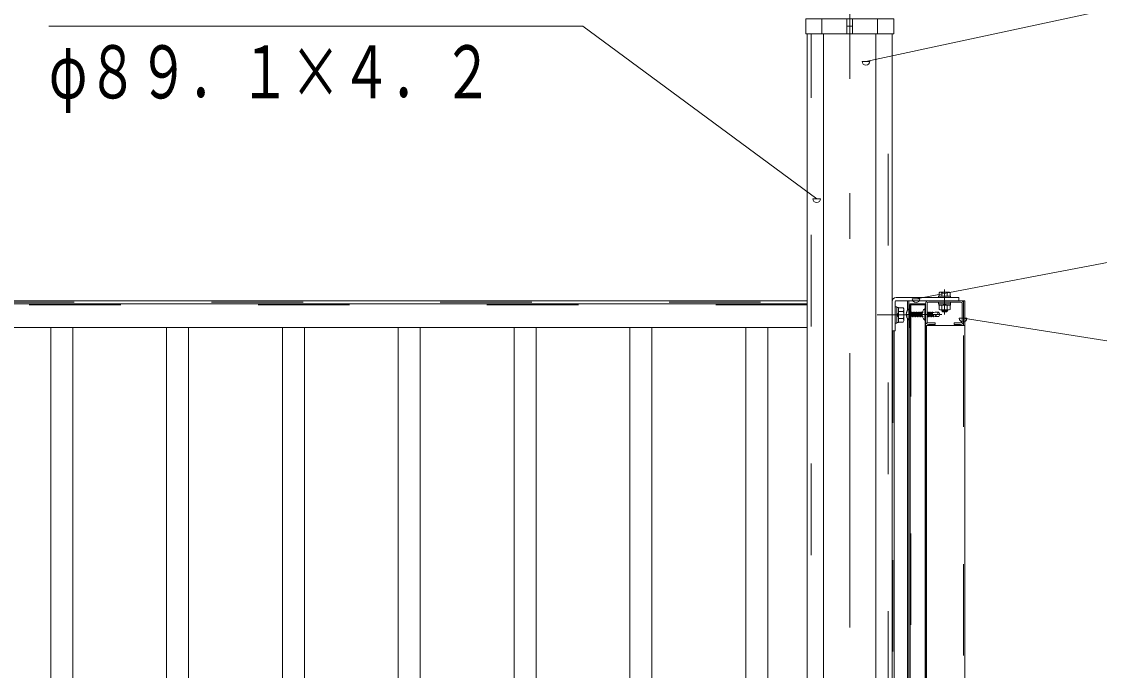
# Model space of a CAD drawing. Units: millimetres, scale not verified. Extents: x -26655 to 26659, y -10500 to 10500.
# Drawn here: x 19276 to 22102, y 2900 to 4602 of the extents above; entities that cross this region are included whole.
import ezdxf
from ezdxf.enums import TextEntityAlignment as Align

# ---------------------------------------------------------------- set-up
doc = ezdxf.new("R2010")
doc.units = ezdxf.units.MM
doc.header["$LTSCALE"] = 60
doc.linetypes.add('USER2', pattern=[10, 4, -6])
doc.linetypes.add('USER3', pattern=[24, 12, -5, 2, -5])
for name, color, linetype, lineweight in [('0-6_2-02BOLD', 7, 'Continuous', 18), ('0-7_2-12HIDDEN', 3, 'USER2', 18), ('0-8_2-22CENTER', 3, 'USER3', 18), ('0-9_2-42THIN', 4, 'Continuous', 18), ('0-A_2-52DIM', 3, 'Continuous', 18)]:
    doc.layers.add(name, color=color, linetype=linetype, lineweight=lineweight)
doc.styles.add('ＭＳ ゴシック', font='')
doc.styles.get('ＭＳ ゴシック').set_extended_font_data('MS Gothic')

msp = doc.modelspace()

# ---------------------------------------------------------------- linework, layer by layer
at = {"layer": '0-6_2-02BOLD'}
for p, q in [((21374.66, 4569.93), (21374.66, 4609.93)), ((21439.79, 4569.93), (21439.79, 4609.93)), ((21455.04, 4609.93), (21455.04, 4569.93)), ((21520.16, 4609.93), (21520.16, 4569.93)), ((21455.04, 4589.93), (21439.79, 4589.93)), ((21336.04, 2002.43), (21336.04, 4569.93)), ((21378.67, 2094.93), (21378.67, 4569.93)), ((21516.17, 4569.93), (21516.17, 2094.93)), ((21558.79, 4569.93), (21558.79, 1614.93)), ((21733.79, 3877.93), (21569.29, 3877.93)), ((21689.07, 3890.67), (21689.07, 3881.93)), ((21703.51, 3881.93), (21703.51, 3890.67)), ((21733.79, 3869.93), (21733.79, 3877.93)), ((17973.79, 3869.93), (21336.04, 3869.93)), ((21336.04, 3861.93), (17973.79, 3861.93)), ((21599.29, 3845.34), (21599.29, 3869.93)), ((21602.29, 3869.93), (21602.29, 3848.57)), ((21603.29, 3848.68), (21602.42, 3848.68)), ((21606.29, 3858.93), (21606.29, 1673.93)), ((21646.29, 3858.93), (21606.29, 3858.93)), ((21645.04, 3848.68), (21644.17, 3848.68)), ((21645.04, 1673.93), (21645.04, 3858.93)), ((21646.29, 1673.93), (21646.29, 3861.93)), ((21650.29, 3861.93), (21650.29, 3815.43)), ((21738.29, 3865.93), (21654.29, 3865.93)), ((21681.04, 3861.93), (21681.04, 3858.18)), ((21688.79, 3845.68), (21688.79, 3842.93)), ((21689.07, 3858.18), (21689.07, 3846.94)), ((21696.29, 3861.93), (21692.54, 3858.18)), ((21696.29, 3858.18), (21700.04, 3861.93)), ((21703.51, 3846.94), (21703.51, 3858.18)), ((21711.91, 3861.93), (21711.91, 3865.93)), ((21742.29, 3863.43), (21742.29, 3815.43)), ((21746.29, 3804.93), (21746.29, 3869.93)), ((21570.79, 3837.43), (21575.79, 3832.43)), ((21575.79, 3827.43), (21570.79, 3832.43)), ((21575.79, 3841.81), (21587.8, 3841.81)), ((21575.79, 3823.05), (21587.8, 3823.05)), ((21599.29, 3822.51), (21599.29, 1710.35)), ((21602.29, 3819.29), (21602.29, 1713.57)), ((21608.29, 3838.93), (21606.29, 3838.93)), ((21606.29, 3828.3), (21606.54, 3827.68)), ((21608.04, 3828.93), (21610.29, 3838.93)), ((21609.79, 3840.18), (21608.79, 3840.18)), ((21611.04, 3827.68), (21613.29, 3840.18)), ((21612.54, 3828.93), (21612.04, 3827.68)), ((21617.29, 3838.93), (21615.04, 3828.93)), ((21615.54, 3827.68), (21617.79, 3840.18)), ((21618.79, 3840.18), (21616.54, 3827.68)), ((21617.04, 3828.93), (21619.29, 3838.93)), ((21621.04, 3827.68), (21623.29, 3840.18)), ((21623.79, 3838.93), (21621.54, 3828.93)), ((21622.29, 3840.18), (21621.79, 3838.93)), ((21626.29, 3838.93), (21624.04, 3828.93)), ((21624.54, 3827.68), (21626.79, 3840.18)), ((21627.79, 3840.18), (21625.54, 3827.68)), ((21626.04, 3828.93), (21628.29, 3838.93)), ((21630.04, 3827.68), (21629.04, 3827.68)), ((21632.79, 3838.93), (21632.29, 3840.18)), ((21633.54, 3827.68), (21633.04, 3828.93)), ((21636.79, 3840.18), (21634.54, 3827.68)), ((21637.29, 3838.93), (21637.95, 3838.93)), ((21637.54, 3828.93), (21637.74, 3829.81)), ((21638.04, 3827.68), (21638.33, 3827.68)), ((21650.29, 3839.55), (21650.54, 3840.18)), ((21650.29, 3828.93), (21652.29, 3828.93)), ((21656.79, 3828.93), (21654.29, 3828.93)), ((21656.04, 3840.18), (21656.54, 3838.93)), ((21660.54, 3840.18), (21658.29, 3827.68)), ((21661.04, 3838.93), (21658.79, 3828.93)), ((21662.79, 3827.68), (21661.79, 3827.68)), ((21665.54, 3838.93), (21663.29, 3828.93)), ((21667.29, 3827.68), (21666.29, 3827.68)), ((21677.69, 3833.93), (21684.04, 3833.93)), ((17973.79, 3799.43), (21336.04, 3799.43)), ((21563.73, 1749.43), (21563.73, 3790.43))]:
    msp.add_line(p, q, dxfattribs=at)
for points in [[(21562.79, 4569.93), (21332.04, 4569.93), (21332.04, 4609.93), (21562.79, 4609.93)], [(21653.79, 3827.68), (21656.04, 3840.18), (21655.04, 3840.18), (21652.79, 3827.68)]]:
    msp.add_lwpolyline(points, close=True, dxfattribs=at)
for points in [[(21711.91, 3877.93), (21711.91, 3881.93), (21680.66, 3881.93), (21680.66, 3877.93)], [(21681.85, 3881.93), (21681.85, 3890.67), (21684.04, 3891.93), (21708.54, 3891.93), (21710.72, 3890.67), (21710.72, 3881.93)], [(21558.79, 3790.43), (21566.79, 3790.43), (21566.79, 3867.43)], [(21566.79, 3811.18), (21570.79, 3811.18), (21570.79, 3853.68), (21566.79, 3853.68)], [(21569.29, 3869.93), (21749.29, 3869.93), (21749.29, 1673.93), (21721.29, 1673.93), (21721.29, 1677.93), (21738.29, 1677.93)], [(21570.79, 3851.93), (21575.79, 3851.93), (21575.79, 3812.93), (21570.79, 3812.93)], [(21575.79, 3813.66), (21587.8, 3813.66), (21589.54, 3816.68), (21589.54, 3848.18), (21587.8, 3851.19), (21575.79, 3851.19)], [(21602.42, 3848.68), (21602.42, 3819.18), (21603.29, 3819.18)], [(21603.29, 3858.93), (21603.29, 3799.43), (21606.29, 3799.43)], [(21645.79, 3858.93), (21645.79, 3861.93), (21606.29, 3861.93)], [(21644.17, 3848.68), (21644.17, 3819.18), (21645.04, 3819.18)], [(21711.91, 3861.93), (21680.66, 3861.93), (21680.66, 3865.93)], [(21681.04, 3858.18), (21711.54, 3858.18), (21711.54, 3861.93)], [(21684.04, 3845.68), (21681.85, 3846.94), (21681.85, 3858.18)], [(21710.72, 3858.18), (21710.72, 3846.94), (21708.54, 3845.68), (21684.04, 3845.68)], [(21688.79, 3842.93), (21703.79, 3842.93), (21703.79, 3845.68)], [(21606.54, 3827.68), (21608.79, 3840.18), (21608.29, 3838.93), (21606.29, 3830.04)], [(21606.54, 3827.68), (21607.54, 3827.68), (21608.04, 3828.93), (21610.54, 3828.93), (21611.04, 3827.68), (21612.04, 3827.68), (21614.29, 3840.18), (21614.79, 3838.93), (21617.29, 3838.93), (21617.79, 3840.18), (21618.79, 3840.18), (21619.29, 3838.93), (21621.79, 3838.93), (21619.54, 3828.93), (21620.04, 3827.68), (21622.29, 3840.18), (21623.29, 3840.18), (21623.79, 3838.93), (21626.29, 3838.93), (21626.79, 3840.18), (21627.79, 3840.18), (21628.29, 3838.93), (21630.79, 3838.93), (21628.54, 3828.93), (21629.04, 3827.68), (21631.29, 3840.18), (21630.79, 3838.93)], [(21612.79, 3838.93), (21610.29, 3838.93), (21609.79, 3840.18), (21607.54, 3827.68)], [(21614.29, 3840.18), (21613.29, 3840.18), (21612.79, 3838.93), (21610.54, 3828.93)], [(21619.54, 3828.93), (21617.04, 3828.93), (21616.54, 3827.68), (21615.54, 3827.68), (21615.04, 3828.93), (21612.54, 3828.93), (21614.79, 3838.93)], [(21628.54, 3828.93), (21626.04, 3828.93), (21625.54, 3827.68), (21624.54, 3827.68), (21624.04, 3828.93), (21621.54, 3828.93), (21621.04, 3827.68), (21620.04, 3827.68)], [(21631.29, 3840.18), (21632.29, 3840.18), (21630.04, 3827.68), (21630.54, 3828.93), (21632.79, 3838.93), (21635.29, 3838.93), (21633.04, 3828.93), (21630.54, 3828.93)], [(21635.79, 3840.18), (21633.54, 3827.68), (21634.54, 3827.68), (21635.04, 3828.93), (21637.54, 3828.93), (21638.04, 3827.68), (21638.14, 3828.26)], [(21635.04, 3828.93), (21637.29, 3838.93), (21636.79, 3840.18), (21635.79, 3840.18), (21635.29, 3838.93)], [(21650.29, 3833.23), (21651.54, 3840.18), (21652.04, 3838.93)], [(21651.54, 3840.18), (21650.54, 3840.18), (21650.29, 3838.79)], [(21654.54, 3838.93), (21652.04, 3838.93), (21650.29, 3831.15)], [(21652.79, 3827.68), (21652.29, 3828.93), (21654.54, 3838.93), (21655.04, 3840.18)], [(21653.79, 3827.68), (21654.29, 3828.93), (21656.54, 3838.93), (21659.04, 3838.93), (21659.54, 3840.18), (21660.54, 3840.18), (21661.04, 3838.93), (21663.54, 3838.93), (21664.04, 3840.18), (21661.79, 3827.68), (21661.29, 3828.93), (21663.54, 3838.93)], [(21657.29, 3827.68), (21656.79, 3828.93), (21659.04, 3838.93)], [(21661.29, 3828.93), (21658.79, 3828.93), (21658.29, 3827.68), (21657.29, 3827.68), (21659.54, 3840.18)], [(21664.04, 3840.18), (21665.04, 3840.18), (21662.79, 3827.68), (21663.29, 3828.93), (21665.79, 3828.93), (21666.29, 3827.68), (21667.41, 3833.93), (21667.29, 3827.68), (21667.79, 3828.93), (21671.54, 3828.43), (21680.86, 3828.43), (21684.04, 3833.93), (21680.86, 3839.43), (21671.54, 3839.43), (21667.79, 3838.93), (21665.54, 3838.93), (21665.04, 3840.18)], [(21665.79, 3828.93), (21667.41, 3833.93), (21667.79, 3828.93)], [(21688.79, 3842.93), (21691.29, 3840.43), (21701.29, 3840.43), (21703.79, 3842.93)], [(21680.66, 1738.93), (21649.29, 1738.93), (21649.29, 3804.93), (21749.29, 3804.93)], [(21654.29, 3811.43), (21671.29, 3811.43), (21671.29, 3807.43), (21654.29, 3807.43)], [(21738.29, 3811.43), (21721.29, 3811.43), (21721.29, 3807.43), (21738.29, 3807.43)]]:
    msp.add_lwpolyline(points, dxfattribs=at)
for centre, radius, start, end in [((21569.29, 3867.43), 10.5, 90, 180), ((21685.46, 3886.14), 5.79, 51.46857, 90), ((21696.29, 3870.65), 21.27, 70.17088, 109.83133), ((21707.11, 3886.14), 5.79, 90, 128.54623), ((21569.29, 3867.43), 2.5, 90, 180), ((21582.35, 3846.5), 7.19, 319.27318, 360), ((21614.79, 3833.93), 19.25, 129.98311, 230.01689), ((21606.29, 3858.93), 3, 90, 180), ((21656.54, 3833.93), 19.25, 129.98311, 230.01689), ((21654.29, 3861.93), 8, 90, 180), ((21654.29, 3861.93), 4, 90, 180), ((21685.46, 3851.47), 5.79, 270, 308.53143), ((21696.29, 3866.95), 21.27, 250.16867, 289.82912), ((21707.11, 3851.47), 5.79, 231.45377, 270), ((21738.29, 3861.93), 8, 0, 90), ((21738.29, 3861.93), 4, 0, 90), ((21563.39, 3832.43), 26.15, 338.97459, 21.0237), ((21582.35, 3818.36), 7.19, 0, 40.72682), ((21605.16, 3833.93), 9.62, 137.75343, 222.24657), ((21646.91, 3833.93), 9.62, 137.75343, 222.24657), ((21679.23, 3826.02), 8.06, 101.01431, 162.60643), ((21684.04, 3833.93), 6.35, 120.0002, 180), ((21654.29, 3815.43), 8, 180, 270), ((21654.29, 3815.43), 4, 180, 270), ((21738.29, 3815.43), 4, 270, 0), ((21738.29, 3815.43), 8, 270, 0)]:
    msp.add_arc(centre, radius, start, end, dxfattribs=at)
at = {"layer": '0-7_2-12HIDDEN'}
for p, q in [((21346.53, 2002.43), (21346.53, 4569.93)), ((21548.29, 1614.93), (21548.29, 4569.93)), ((17973.79, 3865.93), (21336.04, 3865.93)), ((21336.04, 3858.93), (17973.79, 3858.93)), ((21607.54, 3858.93), (21607.54, 1673.93)), ((21560.74, 1749.43), (21560.74, 3790.43)), ((21746.29, 1738.93), (21746.29, 3804.93))]:
    msp.add_line(p, q, dxfattribs=at)
at = {"layer": '0-8_2-22CENTER'}
for p, q in [((21447.41, 5172.43), (21447.41, -930.07)), ((21696.29, 3833.74), (21696.29, 3899.21)), ((21599.55, 3832.43), (21519.78, 3832.43)), ((21594.25, 3833.93), (21689.38, 3833.93))]:
    msp.add_line(p, q, dxfattribs=at)
at = {"layer": '0-9_2-42THIN'}
for p, q in [((19352.41, 1733.43), (19352.41, 3799.43)), ((19409.91, 3799.43), (19409.91, 1733.43)), ((19656.16, 1733.43), (19656.16, 3799.43)), ((19713.67, 3799.43), (19713.67, 1733.43)), ((19959.91, 1733.43), (19959.91, 3799.43)), ((20017.42, 3799.43), (20017.42, 1733.43)), ((20263.66, 1733.43), (20263.66, 3799.43)), ((20321.17, 3799.43), (20321.17, 1733.43)), ((20567.42, 1733.43), (20567.42, 3799.43)), ((20624.92, 3799.43), (20624.92, 1733.43)), ((20871.17, 1733.43), (20871.17, 3799.43)), ((20928.67, 3799.43), (20928.67, 1733.43)), ((21174.92, 1733.43), (21174.92, 3799.43)), ((21232.42, 3799.43), (21232.42, 1733.43))]:
    msp.add_line(p, q, dxfattribs=at)
at = {"layer": '0-A_2-52DIM'}
for p, q in [((21499.9, 4497.62), (21479.9, 4497.62)), ((23547.42, 4239.93), (21621.71, 3875.22)), ((21370.86, 4137.53), (21350.86, 4137.53)), ((21631.71, 3875.22), (21611.71, 3875.22)), ((21690.79, 3840.93), (21690.79, 3845.68)), ((21701.79, 3845.68), (21701.79, 3840.93)), ((21754.69, 3823.93), (21734.69, 3823.93))]:
    msp.add_line(p, q, dxfattribs=at)
for points in [[(21489.9, 4497.62), (23547.42, 4939.94), (25547.41, 4939.94)], [(21360.86, 4137.53), (20747.42, 4589.93), (19347.42, 4589.93)], [(21744.69, 3823.93), (23547.42, 3539.93), (24322.42, 3539.93)]]:
    msp.add_lwpolyline(points, dxfattribs=at)
for centre in [(21489.9, 4497.62), (21360.86, 4137.53), (21621.71, 3875.22), (21744.69, 3823.93)]:
    msp.add_arc(centre, 10, 180, 0, dxfattribs=at)

# ---------------------------------------------------------------- texts
at = {"layer": '0-A_2-52DIM', "color": 7, "style": 'ＭＳ ゴシック', "width": 0.7}
msp.add_text('φ８９．１×４．２', height=139.3, dxfattribs=at).set_placement((19347.42, 4358.93), align=Align.BOTTOM_LEFT)

doc.saveas('drawing.dxf')
